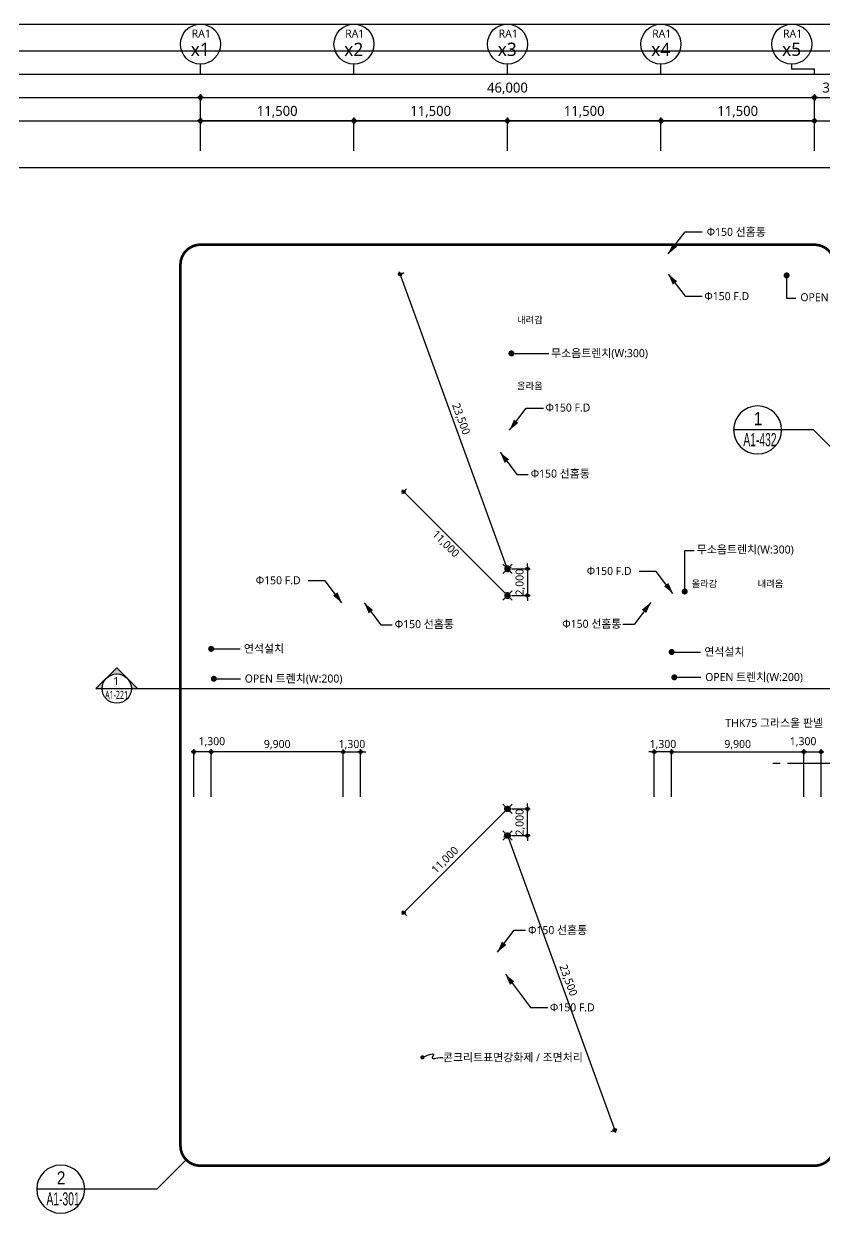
# Model space of a CAD drawing. Header units: millimetres. Extents: x 45782458 to 46215946, y 191740 to 1509539.
# Drawn here: x 45835061 to 45895054, y 526966 to 617440 of the extents above; entities that cross this region are included whole.
import ezdxf
from ezdxf.enums import TextEntityAlignment as Align

# ---------------------------------------------------------------- set-up
doc = ezdxf.new("R2010")
doc.units = ezdxf.units.MM
doc.header["$LTSCALE"] = 1000
doc.header["$MEASUREMENT"] = 0
doc.header["$PDSIZE"] = -10
doc.linetypes.add('HID', pattern=[2.5, 1.5, -1])
doc.linetypes.add('SYM$0$DASHDOT', pattern=[1, 0.5, -0.25, 0, -0.25])
doc.layers.get('0').update_dxf_attribs({"linetype": 'CONTINUOUS'})
doc.layers.get('Defpoints').update_dxf_attribs({"color": 171, "linetype": 'CONTINUOUS'})
for name, color, linetype in [('DIM', 7, 'CONTINUOUS'), ('LED', 7, 'CONTINUOUS'), ('NDIM', 7, 'CONTINUOUS'), ('SYM', 7, 'CONTINUOUS'), ('SYM(AXIS)', 7, 'CONTINUOUS'), ('SYM(STAIR)', 251, 'CONTINUOUS'), ('TEXT(AXIS)', 2, 'CONTINUOUS'), ('TEXT(MIN)', 7, 'CONTINUOUS'), ('TEXT(노트)', 7, 'CONTINUOUS'), ('구간정리', 6, 'CONTINUOUS'), ('구간정리-TEXT', 3, 'CONTINUOUS')]:
    doc.layers.add(name, color=color, linetype=linetype)
doc.styles.add('CGS', font='cgse', dxfattribs={"bigfont": 'cgs'})
doc.styles.add('SYM$0$ARIAL', font='arial.ttf')
doc.styles.add('SYM$0$돋움', font='', dxfattribs={"width": 0.9})
doc.styles.add('TE', font='malgun_0.ttf')
doc.styles.add('궁서체', font='')
doc.styles.add('나눔바른고딕', font='NanumBarunGothic.ttf')
doc.styles.get('SYM$0$돋움').set_extended_font_data('Dotum')
doc.styles.get('궁서체').set_extended_font_data('GungsuhChe')
doc.dimstyles.new('BA', dxfattribs={"dimscale": 500, "dimtxt": 3, "dimasz": 1, "dimexe": 1, "dimexo": 5, "dimgap": 0.9, "dimtad": 1, "dimdec": 0, "dimdsep": 46, "dimlunit": 6, "dimtxsty": 'TE', "dimblk": 'DDD', "dimcen": 2.5, "dimclrd": 256, "dimclre": 256, "dimclrt": 3, "dimazin": 2, "dimtfac": 1, "dimtdec": 0, "dimtix": 1, "dimtmove": 2, "dimatfit": 3, "dimldrblk": 'DDD', "dimfxl": 1, "dimtolj": 1, "dimtzin": 0, "dimarcsym": 2})
doc.dimstyles.new('CPDIM1', dxfattribs={"dimtxt": 3, "dimasz": 2.5, "dimexe": 1.25, "dimexo": 5, "dimgap": 1.5, "dimtad": 1, "dimdec": 0, "dimzin": 1, "dimdsep": 46, "dimlunit": 6, "dimtxsty": '궁서체', "dimblk1": 'Z_DOT', "dimblk2": 'Z_DOT', "dimsah": 1, "dimcen": 2.5, "dimadec": 0, "dimazin": 0, "dimtfac": 1, "dimtdec": 0, "dimtix": 1, "dimtmove": 2, "dimatfit": 3, "dimldrblk": 'Z_DOT', "dimfxl": 1, "dimtolj": 1, "dimtzin": 1, "dimarcsym": 0})

# ---------------------------------------------------------------- blocks, each defined once
blk = doc.blocks.new('DDD')
at = {"layer": 'DIM', "color": 0}
for p, q in [((-1, 0), (1, 0)), ((0, -1), (0, 1))]:
    blk.add_line(p, q, dxfattribs=at)
for radius in [0.6, 0.3]:
    blk.add_circle((0, 0), radius, dxfattribs=at)
blk = doc.blocks.new('*D247')
at = {"layer": 'Defpoints', "color": 0, "ltscale": 0.4, "transparency": 16777216}
for p in [(45882772, 610190), (45882772, 606690), (45894272, 606690)]:
    blk.add_point(p, dxfattribs=at)
at = {"layer": 'NDIM', "lineweight": -2, "ltscale": 0.4, "transparency": 16777216}
for p, q in [((45882772, 607940), (45882772, 610440)), ((45894022, 610190), (45883022, 610190)), ((45894272, 607940), (45894272, 610440))]:
    blk.add_line(p, q, dxfattribs=at)
at = {"layer": 'NDIM', "lineweight": -2, "ltscale": 0.4, "transparency": 16777216, "xscale": 250, "yscale": 250, "zscale": 250, "rotation": 180}
blk.add_blockref('DDD', (45882772, 610190), dxfattribs=at)
at = {"layer": 'NDIM', "lineweight": -2, "ltscale": 0.4, "transparency": 16777216, "xscale": 250, "yscale": 250, "zscale": 250}
blk.add_blockref('DDD', (45894272, 610190), dxfattribs=at)
at = {"layer": 'NDIM', "color": 3, "ltscale": 0.4, "transparency": 16777216, "insert": (45888522, 610868), "char_height": 750, "attachment_point": 5, "style": 'TE'}
blk.add_mtext('\\A1;11,500', dxfattribs=at)
blk = doc.blocks.new('*D248')
at = {"layer": 'Defpoints', "color": 0, "ltscale": 0.4, "transparency": 16777216}
for p in [(45871272, 610190), (45871272, 606690), (45882772, 606690)]:
    blk.add_point(p, dxfattribs=at)
at = {"layer": 'NDIM', "lineweight": -2, "ltscale": 0.4, "transparency": 16777216}
for p, q in [((45871272, 607940), (45871272, 610440)), ((45882522, 610190), (45871522, 610190)), ((45882772, 607940), (45882772, 610440))]:
    blk.add_line(p, q, dxfattribs=at)
at = {"layer": 'NDIM', "lineweight": -2, "ltscale": 0.4, "transparency": 16777216, "xscale": 250, "yscale": 250, "zscale": 250, "rotation": 180}
blk.add_blockref('DDD', (45871272, 610190), dxfattribs=at)
at = {"layer": 'NDIM', "lineweight": -2, "ltscale": 0.4, "transparency": 16777216, "xscale": 250, "yscale": 250, "zscale": 250}
blk.add_blockref('DDD', (45882772, 610190), dxfattribs=at)
at = {"layer": 'NDIM', "color": 3, "ltscale": 0.4, "transparency": 16777216, "insert": (45877022, 610868), "char_height": 750, "attachment_point": 5, "style": 'TE'}
blk.add_mtext('\\A1;11,500', dxfattribs=at)
blk = doc.blocks.new('*D249')
at = {"layer": 'Defpoints', "color": 0, "ltscale": 0.4, "transparency": 16777216}
for p in [(45859772, 610190), (45859772, 606690), (45871272, 606690)]:
    blk.add_point(p, dxfattribs=at)
at = {"layer": 'NDIM', "lineweight": -2, "ltscale": 0.4, "transparency": 16777216}
for p, q in [((45859772, 607940), (45859772, 610440)), ((45871022, 610190), (45860022, 610190)), ((45871272, 607940), (45871272, 610440))]:
    blk.add_line(p, q, dxfattribs=at)
at = {"layer": 'NDIM', "lineweight": -2, "ltscale": 0.4, "transparency": 16777216, "xscale": 250, "yscale": 250, "zscale": 250, "rotation": 180}
blk.add_blockref('DDD', (45859772, 610190), dxfattribs=at)
at = {"layer": 'NDIM', "lineweight": -2, "ltscale": 0.4, "transparency": 16777216, "xscale": 250, "yscale": 250, "zscale": 250}
blk.add_blockref('DDD', (45871272, 610190), dxfattribs=at)
at = {"layer": 'NDIM', "color": 3, "ltscale": 0.4, "transparency": 16777216, "insert": (45865522, 610868), "char_height": 750, "attachment_point": 5, "style": 'TE'}
blk.add_mtext('\\A1;11,500', dxfattribs=at)
blk = doc.blocks.new('*D250')
at = {"layer": 'Defpoints', "color": 0, "ltscale": 0.4, "transparency": 16777216}
for p in [(45848272, 610190), (45848272, 606690), (45859772, 606690)]:
    blk.add_point(p, dxfattribs=at)
at = {"layer": 'NDIM', "lineweight": -2, "ltscale": 0.4, "transparency": 16777216}
for p, q in [((45848272, 607940), (45848272, 610440)), ((45859522, 610190), (45848522, 610190)), ((45859772, 607940), (45859772, 610440))]:
    blk.add_line(p, q, dxfattribs=at)
at = {"layer": 'NDIM', "lineweight": -2, "ltscale": 0.4, "transparency": 16777216, "xscale": 250, "yscale": 250, "zscale": 250, "rotation": 180}
blk.add_blockref('DDD', (45848272, 610190), dxfattribs=at)
at = {"layer": 'NDIM', "lineweight": -2, "ltscale": 0.4, "transparency": 16777216, "xscale": 250, "yscale": 250, "zscale": 250}
blk.add_blockref('DDD', (45859772, 610190), dxfattribs=at)
at = {"layer": 'NDIM', "color": 3, "ltscale": 0.4, "transparency": 16777216, "insert": (45854022, 610868), "char_height": 750, "attachment_point": 5, "style": 'TE'}
blk.add_mtext('\\A1;11,500', dxfattribs=at)
blk = doc.blocks.new('*D251')
at = {"layer": 'Defpoints', "color": 0, "ltscale": 0.4, "transparency": 16777216}
for p in [(45894272, 611940), (45848272, 606690), (45894272, 606690)]:
    blk.add_point(p, dxfattribs=at)
at = {"layer": 'NDIM', "lineweight": -2, "ltscale": 0.4, "transparency": 16777216}
for p, q in [((45848272, 607940), (45848272, 612190)), ((45848522, 611940), (45894022, 611940)), ((45894272, 607940), (45894272, 612190))]:
    blk.add_line(p, q, dxfattribs=at)
at = {"layer": 'NDIM', "lineweight": -2, "ltscale": 0.4, "transparency": 16777216, "xscale": 250, "yscale": 250, "zscale": 250, "rotation": 180}
blk.add_blockref('DDD', (45848272, 611940), dxfattribs=at)
at = {"layer": 'NDIM', "lineweight": -2, "ltscale": 0.4, "transparency": 16777216, "xscale": 250, "yscale": 250, "zscale": 250}
blk.add_blockref('DDD', (45894272, 611940), dxfattribs=at)
at = {"layer": 'NDIM', "color": 3, "ltscale": 0.4, "transparency": 16777216, "insert": (45871272, 612616), "char_height": 750, "attachment_point": 5, "style": 'TE'}
blk.add_mtext('\\A1;46,000', dxfattribs=at)
blk = doc.blocks.new('*D252')
at = {"layer": 'Defpoints', "color": 0, "ltscale": 0.4, "transparency": 16777216}
for p in [(45897972, 611940), (45894272, 606690), (45897972, 606690)]:
    blk.add_point(p, dxfattribs=at)
at = {"layer": 'NDIM', "lineweight": -2, "ltscale": 0.4, "transparency": 16777216}
for p, q in [((45894272, 607940), (45894272, 612190)), ((45894522, 611940), (45897722, 611940)), ((45897972, 607940), (45897972, 612190))]:
    blk.add_line(p, q, dxfattribs=at)
at = {"layer": 'NDIM', "lineweight": -2, "ltscale": 0.4, "transparency": 16777216, "xscale": 250, "yscale": 250, "zscale": 250, "rotation": 180}
blk.add_blockref('DDD', (45894272, 611940), dxfattribs=at)
at = {"layer": 'NDIM', "lineweight": -2, "ltscale": 0.4, "transparency": 16777216, "xscale": 250, "yscale": 250, "zscale": 250}
blk.add_blockref('DDD', (45897972, 611940), dxfattribs=at)
at = {"layer": 'NDIM', "color": 3, "ltscale": 0.4, "transparency": 16777216, "insert": (45896122, 612616), "char_height": 750, "attachment_point": 5, "style": 'TE'}
blk.add_mtext('\\A1;3,700', dxfattribs=at)
blk = doc.blocks.new('A$C2F20087E')
at = {"layer": 'SYM(AXIS)'}
blk.add_line((600, 0), (600, 300), dxfattribs=at)
blk.add_circle((600, 900), 600, dxfattribs=at)
blk = doc.blocks.new('Z_DOT')
at = {"layer": 'DIM', "color": 0}
for p, q in [((-1, 0), (1, 0)), ((0, -1), (0, 1))]:
    blk.add_line(p, q, dxfattribs=at)
for radius in [0.5, 0.25]:
    blk.add_circle((0, 0), radius, dxfattribs=at)
blk = doc.blocks.new('A$C3FE61B3A')
at = {"layer": 'SYM(STAIR)', "color": 2, "linetype": 'HID'}
for points in [[(0, 707), (707, 0)], [(0, 0), (707, 707)]]:
    blk.add_lwpolyline(points, dxfattribs=at)
blk.add_circle((354, 354), 200, dxfattribs=at)
blk = doc.blocks.new('*D1135')
at = {"layer": 'Defpoints', "color": 0, "ltscale": 0.4, "transparency": 16777216}
for p in [(45871272, 558601), (45863494, 550823), (45863494, 550823)]:
    blk.add_point(p, dxfattribs=at)
at = {"layer": 'NDIM', "lineweight": -2, "ltscale": 0.4, "transparency": 16777216}
for p, q in [((45871131, 558460), (45863636, 550965)), ((45871484, 558389), (45871414, 558460)), ((45863706, 550611), (45863636, 550682))]:
    blk.add_line(p, q, dxfattribs=at)
at = {"layer": 'NDIM', "lineweight": -2, "ltscale": 0.4, "transparency": 16777216, "xscale": 200, "yscale": 200, "zscale": 200}
for p, rotation in [((45871272, 558601), 44.99998819458615), ((45863494, 550823), 224.9999881945861)]:
    blk.add_blockref('DDD', p, dxfattribs=dict(at, rotation=rotation))
at = {"layer": 'NDIM', "color": 3, "ltscale": 0.4, "transparency": 16777216, "insert": (45866622, 554749), "char_height": 600, "attachment_point": 5, "rotation": 44.99999, "style": 'TE'}
blk.add_mtext('\\A1;11,000', dxfattribs=at)
blk = doc.blocks.new('*D1136')
at = {"layer": 'Defpoints', "color": 0, "ltscale": 0.4, "transparency": 16777216}
for p in [(45871272, 558601), (45872772, 558601), (45871272, 556601)]:
    blk.add_point(p, dxfattribs=at)
at = {"layer": 'NDIM', "lineweight": -2, "ltscale": 0.4, "transparency": 16777216}
for p, q in [((45871572, 558601), (45872972, 558601)), ((45872772, 558801), (45872772, 559001)), ((45872772, 556601), (45872772, 558601)), ((45871572, 556601), (45872972, 556601)), ((45872772, 556401), (45872772, 556201))]:
    blk.add_line(p, q, dxfattribs=at)
at = {"layer": 'NDIM', "lineweight": -2, "ltscale": 0.4, "transparency": 16777216, "xscale": 200, "yscale": 200, "zscale": 200}
for p, rotation in [((45872772, 558601), 270), ((45872772, 556601), 90)]:
    blk.add_blockref('DDD', p, dxfattribs=dict(at, rotation=rotation))
at = {"layer": 'NDIM', "color": 3, "ltscale": 0.4, "transparency": 16777216, "insert": (45872232, 557601), "char_height": 600, "attachment_point": 5, "rotation": 90, "style": 'TE'}
blk.add_mtext('\\A1;2,000', dxfattribs=at)
blk = doc.blocks.new('*D1137')
at = {"layer": 'Defpoints', "color": 0, "ltscale": 0.4, "transparency": 16777216}
for p in [(45871272, 556601), (45879310, 534519), (45879310, 534519)]:
    blk.add_point(p, dxfattribs=at)
at = {"layer": 'NDIM', "lineweight": -2, "ltscale": 0.4, "transparency": 16777216}
for p, q in [((45870990, 556499), (45871084, 556533)), ((45871341, 556413), (45879241, 534706)), ((45879028, 534416), (45879122, 534450))]:
    blk.add_line(p, q, dxfattribs=at)
at = {"layer": 'NDIM', "lineweight": -2, "ltscale": 0.4, "transparency": 16777216, "xscale": 200, "yscale": 200, "zscale": 200}
for p, rotation in [((45871272, 556601), 109.9999475570567), ((45879310, 534519), 289.9999475570568)]:
    blk.add_blockref('DDD', p, dxfattribs=dict(at, rotation=rotation))
at = {"layer": 'NDIM', "color": 3, "ltscale": 0.4, "transparency": 16777216, "insert": (45875799, 545745), "char_height": 600, "attachment_point": 5, "rotation": 289.99995, "style": 'TE'}
blk.add_mtext('\\A1;23,500', dxfattribs=at)
blk = doc.blocks.new('*D1138')
at = {"layer": 'Defpoints', "color": 0, "ltscale": 0.4, "transparency": 16777216}
for p in [(45863494, 582380), (45863494, 582380), (45871272, 574601)]:
    blk.add_point(p, dxfattribs=at)
at = {"layer": 'NDIM', "lineweight": -2, "ltscale": 0.4, "transparency": 16777216}
for p, q in [((45863706, 582592), (45863636, 582521)), ((45871131, 574743), (45863636, 582238)), ((45871484, 574813), (45871414, 574743))]:
    blk.add_line(p, q, dxfattribs=at)
at = {"layer": 'NDIM', "lineweight": -2, "ltscale": 0.4, "transparency": 16777216, "xscale": 200, "yscale": 200, "zscale": 200}
for p, rotation in [((45863494, 582380), 135.0000118054139), ((45871272, 574601), 315.0000118054139)]:
    blk.add_blockref('DDD', p, dxfattribs=dict(at, rotation=rotation))
at = {"layer": 'NDIM', "color": 3, "ltscale": 0.4, "transparency": 16777216, "insert": (45866622, 578453), "char_height": 600, "attachment_point": 5, "rotation": 315.00001, "style": 'TE'}
blk.add_mtext('\\A1;11,000', dxfattribs=at)
blk = doc.blocks.new('*D1139')
at = {"layer": 'Defpoints', "color": 0, "ltscale": 0.4, "transparency": 16777216}
for p in [(45871272, 576601), (45871272, 574601), (45872772, 574601)]:
    blk.add_point(p, dxfattribs=at)
at = {"layer": 'NDIM', "lineweight": -2, "ltscale": 0.4, "transparency": 16777216}
for p, q in [((45871572, 576601), (45872972, 576601)), ((45872772, 576801), (45872772, 577001)), ((45872772, 576601), (45872772, 574601)), ((45871572, 574601), (45872972, 574601)), ((45872772, 574401), (45872772, 574201))]:
    blk.add_line(p, q, dxfattribs=at)
at = {"layer": 'NDIM', "lineweight": -2, "ltscale": 0.4, "transparency": 16777216, "xscale": 200, "yscale": 200, "zscale": 200}
for p, rotation in [((45872772, 576601), 270), ((45872772, 574601), 90)]:
    blk.add_blockref('DDD', p, dxfattribs=dict(at, rotation=rotation))
at = {"layer": 'NDIM', "color": 3, "ltscale": 0.4, "transparency": 16777216, "insert": (45872232, 575601), "char_height": 600, "attachment_point": 5, "rotation": 90, "style": 'TE'}
blk.add_mtext('\\A1;2,000', dxfattribs=at)
blk = doc.blocks.new('*D1140')
at = {"layer": 'Defpoints', "color": 0, "ltscale": 0.4, "transparency": 16777216}
for p in [(45863235, 598684), (45863235, 598684), (45871272, 576601)]:
    blk.add_point(p, dxfattribs=at)
at = {"layer": 'NDIM', "lineweight": -2, "ltscale": 0.4, "transparency": 16777216}
for p, q in [((45871204, 576789), (45863303, 598496)), ((45863517, 598787), (45863423, 598753)), ((45871554, 576704), (45871460, 576670))]:
    blk.add_line(p, q, dxfattribs=at)
at = {"layer": 'NDIM', "lineweight": -2, "ltscale": 0.4, "transparency": 16777216, "xscale": 200, "yscale": 200, "zscale": 200}
for p, rotation in [((45863235, 598684), 109.9999475570567), ((45871272, 576601), 289.9999475570568)]:
    blk.add_blockref('DDD', p, dxfattribs=dict(at, rotation=rotation))
at = {"layer": 'NDIM', "color": 3, "ltscale": 0.4, "transparency": 16777216, "insert": (45867761, 587827), "char_height": 600, "attachment_point": 5, "rotation": 289.99995, "style": 'TE'}
blk.add_mtext('\\A1;23,500', dxfattribs=at)
blk = doc.blocks.new('*D1141')
at = {"layer": 'Defpoints', "color": 0, "ltscale": 0.4, "transparency": 16777216}
for p in [(45893472, 562875), (45883572, 559209), (45893472, 559209)]:
    blk.add_point(p, dxfattribs=at)
at = {"layer": 'NDIM', "lineweight": -2, "ltscale": 0.4, "transparency": 16777216}
for p, q in [((45883572, 559509), (45883572, 563075)), ((45883772, 562875), (45893272, 562875)), ((45893472, 559509), (45893472, 563075))]:
    blk.add_line(p, q, dxfattribs=at)
at = {"layer": 'NDIM', "lineweight": -2, "ltscale": 0.4, "transparency": 16777216, "xscale": 200, "yscale": 200, "zscale": 200, "rotation": 180}
blk.add_blockref('DDD', (45883572, 562875), dxfattribs=at)
at = {"layer": 'NDIM', "lineweight": -2, "ltscale": 0.4, "transparency": 16777216, "xscale": 200, "yscale": 200, "zscale": 200}
blk.add_blockref('DDD', (45893472, 562875), dxfattribs=at)
at = {"layer": 'NDIM', "color": 3, "ltscale": 0.4, "transparency": 16777216, "insert": (45888522, 563416), "char_height": 600, "attachment_point": 5, "style": 'TE'}
blk.add_mtext('\\A1;9,900', dxfattribs=at)
blk = doc.blocks.new('*D1142')
at = {"layer": 'Defpoints', "color": 0, "ltscale": 0.4, "transparency": 16777216}
for p in [(45882272, 562875), (45882272, 559209), (45883572, 559209)]:
    blk.add_point(p, dxfattribs=at)
at = {"layer": 'NDIM', "lineweight": -2, "ltscale": 0.4, "transparency": 16777216}
for p, q in [((45882072, 562875), (45881872, 562875)), ((45882272, 559509), (45882272, 563075)), ((45883572, 562875), (45882272, 562875)), ((45883572, 559509), (45883572, 563075)), ((45883772, 562875), (45883972, 562875))]:
    blk.add_line(p, q, dxfattribs=at)
at = {"layer": 'NDIM', "lineweight": -2, "ltscale": 0.4, "transparency": 16777216, "xscale": 200, "yscale": 200, "zscale": 200}
blk.add_blockref('DDD', (45882272, 562875), dxfattribs=at)
at = {"layer": 'NDIM', "lineweight": -2, "ltscale": 0.4, "transparency": 16777216, "xscale": 200, "yscale": 200, "zscale": 200, "rotation": 180}
blk.add_blockref('DDD', (45883572, 562875), dxfattribs=at)
at = {"layer": 'NDIM', "color": 3, "ltscale": 0.4, "transparency": 16777216, "insert": (45882922, 563417), "char_height": 600, "attachment_point": 5, "style": 'TE'}
blk.add_mtext('\\A1;1,300', dxfattribs=at)
blk = doc.blocks.new('*D1143')
at = {"layer": 'Defpoints', "color": 0, "ltscale": 0.4, "transparency": 16777216}
for p in [(45894772, 562875), (45893472, 559209), (45894772, 559209)]:
    blk.add_point(p, dxfattribs=at)
at = {"layer": 'NDIM', "lineweight": -2, "ltscale": 0.4, "transparency": 16777216}
for p, q in [((45893472, 559509), (45893472, 563075)), ((45893672, 562875), (45894572, 562875)), ((45894772, 559509), (45894772, 563075))]:
    blk.add_line(p, q, dxfattribs=at)
at = {"layer": 'NDIM', "lineweight": -2, "ltscale": 0.4, "transparency": 16777216, "xscale": 200, "yscale": 200, "zscale": 200, "rotation": 180}
blk.add_blockref('DDD', (45893472, 562875), dxfattribs=at)
at = {"layer": 'NDIM', "lineweight": -2, "ltscale": 0.4, "transparency": 16777216, "xscale": 200, "yscale": 200, "zscale": 200}
blk.add_blockref('DDD', (45894772, 562875), dxfattribs=at)
at = {"layer": 'NDIM', "color": 3, "ltscale": 0.4, "transparency": 16777216, "insert": (45893422, 563625), "char_height": 600, "attachment_point": 5, "style": 'TE'}
blk.add_mtext('\\A1;1,300', dxfattribs=at)
blk = doc.blocks.new('*D1132')
at = {"layer": 'Defpoints', "color": 0, "ltscale": 0.4, "transparency": 16777216}
for p in [(45849072, 562875), (45849072, 559209), (45858972, 559209)]:
    blk.add_point(p, dxfattribs=at)
at = {"layer": 'NDIM', "lineweight": -2, "ltscale": 0.4, "transparency": 16777216}
for p, q in [((45849072, 559509), (45849072, 563075)), ((45858772, 562875), (45849272, 562875)), ((45858972, 559509), (45858972, 563075))]:
    blk.add_line(p, q, dxfattribs=at)
at = {"layer": 'NDIM', "lineweight": -2, "ltscale": 0.4, "transparency": 16777216, "xscale": 200, "yscale": 200, "zscale": 200, "rotation": 180}
blk.add_blockref('DDD', (45849072, 562875), dxfattribs=at)
at = {"layer": 'NDIM', "lineweight": -2, "ltscale": 0.4, "transparency": 16777216, "xscale": 200, "yscale": 200, "zscale": 200}
blk.add_blockref('DDD', (45858972, 562875), dxfattribs=at)
at = {"layer": 'NDIM', "color": 3, "ltscale": 0.4, "transparency": 16777216, "insert": (45854022, 563416), "char_height": 600, "attachment_point": 5, "style": 'TE'}
blk.add_mtext('\\A1;9,900', dxfattribs=at)
blk = doc.blocks.new('*D1133')
at = {"layer": 'Defpoints', "color": 0, "ltscale": 0.4, "transparency": 16777216}
for p in [(45860272, 562875), (45858972, 559209), (45860272, 559209)]:
    blk.add_point(p, dxfattribs=at)
at = {"layer": 'NDIM', "lineweight": -2, "ltscale": 0.4, "transparency": 16777216}
for p, q in [((45858772, 562875), (45858572, 562875)), ((45858972, 559509), (45858972, 563075)), ((45858972, 562875), (45860272, 562875)), ((45860272, 559509), (45860272, 563075)), ((45860472, 562875), (45860672, 562875))]:
    blk.add_line(p, q, dxfattribs=at)
at = {"layer": 'NDIM', "lineweight": -2, "ltscale": 0.4, "transparency": 16777216, "xscale": 200, "yscale": 200, "zscale": 200}
blk.add_blockref('DDD', (45858972, 562875), dxfattribs=at)
at = {"layer": 'NDIM', "lineweight": -2, "ltscale": 0.4, "transparency": 16777216, "xscale": 200, "yscale": 200, "zscale": 200, "rotation": 180}
blk.add_blockref('DDD', (45860272, 562875), dxfattribs=at)
at = {"layer": 'NDIM', "color": 3, "ltscale": 0.4, "transparency": 16777216, "insert": (45859622, 563417), "char_height": 600, "attachment_point": 5, "style": 'TE'}
blk.add_mtext('\\A1;1,300', dxfattribs=at)
blk = doc.blocks.new('*D1134')
at = {"layer": 'Defpoints', "color": 0, "ltscale": 0.4, "transparency": 16777216}
for p in [(45847772, 562875), (45847772, 559209), (45849072, 559209)]:
    blk.add_point(p, dxfattribs=at)
at = {"layer": 'NDIM', "lineweight": -2, "ltscale": 0.4, "transparency": 16777216}
for p, q in [((45847772, 559509), (45847772, 563075)), ((45848872, 562875), (45847972, 562875)), ((45849072, 559509), (45849072, 563075))]:
    blk.add_line(p, q, dxfattribs=at)
at = {"layer": 'NDIM', "lineweight": -2, "ltscale": 0.4, "transparency": 16777216, "xscale": 200, "yscale": 200, "zscale": 200, "rotation": 180}
blk.add_blockref('DDD', (45847772, 562875), dxfattribs=at)
at = {"layer": 'NDIM', "lineweight": -2, "ltscale": 0.4, "transparency": 16777216, "xscale": 200, "yscale": 200, "zscale": 200}
blk.add_blockref('DDD', (45849072, 562875), dxfattribs=at)
at = {"layer": 'NDIM', "color": 3, "ltscale": 0.4, "transparency": 16777216, "insert": (45849122, 563625), "char_height": 600, "attachment_point": 5, "style": 'TE'}
blk.add_mtext('\\A1;1,300', dxfattribs=at)
blk = doc.blocks.new('SYM$0$det-tar-wi')
at = {"layer": '구간정리', "ltscale": 0.2}
blk.add_line((0, 0), (11, 0), dxfattribs=at)
blk.add_circle((5.5, 0), 5.5, dxfattribs=at)
at = {"layer": '구간정리-TEXT', "color": 3, "style": 'SYM$0$ARIAL'}
blk.add_attdef('2', text='', height=3, dxfattribs=at).set_placement((5.5, 2.58), align=Align.MIDDLE_CENTER)
at = {"layer": '구간정리-TEXT', "color": 3, "style": 'SYM$0$ARIAL', "width": 0.6}
blk.add_attdef('A1.00', text='', height=3, dxfattribs=at).set_placement((5.57, -2.22), align=Align.MIDDLE_CENTER)

msp = doc.modelspace()

# ---------------------------------------------------------------- hatches: boundary and pattern name
at = {"layer": 'SYM'}
h = msp.add_hatch(color=256, dxfattribs=at)
h.paths.add_polyline_path([(45841998.8, 569182), (45841221, 568404.2, -0.4142136), (45842776.6, 568404.2)])
h.paths.add_polyline_path([(45841221, 568404.2), (45840443.1, 567626.3), (45840898.8, 567626.3, -0.1989124)])
h.paths.add_polyline_path([(45842776.6, 568404.2, -0.1989124), (45843098.8, 567626.3), (45843554.4, 567626.3)])

# ---------------------------------------------------------------- linework, layer by layer
msp.add_line((45840898.8, 567626.3), (45843098.8, 567626.3))
at = {"layer": 'Defpoints'}
msp.add_line((45853593.1, 567626.3), (45966972.3, 567626.3), dxfattribs=at)
for points in [[(45977722.3, 479740.2), (45801022.3, 479740.2), (45801022.3, 617440.2), (45977722.3, 617440.2)], [(45975722.3, 481740.2), (45803022.3, 481740.2), (45803022.3, 615440.2), (45975722.3, 615440.2)], [(45973972.3, 483490.2), (45804772.3, 483490.2), (45804772.3, 613690.2), (45973972.3, 613690.2)], [(45972222.3, 485240.2), (45806522.3, 485240.2), (45806522.3, 611940.2), (45972222.3, 611940.2)], [(45970472.3, 486990.2), (45808272.3, 486990.2), (45808272.3, 610190.2), (45970472.3, 610190.2)], [(45966972.3, 490490.2), (45811772.3, 490490.2), (45811772.3, 606690.2), (45966972.3, 606690.2)], [(45966972.3, 490490.2), (45824022.3, 490490.2), (45824022.3, 606690.2), (45966972.3, 606690.2)]]:
    msp.add_lwpolyline(points, close=True, dxfattribs=at)
at = {"layer": 'LED'}
for points in [[(45883322.3, 600213.8), (45884577, 601866.5), (45885864.9, 601866.5)], [(45883322.3, 598701.3), (45884577, 597048.6), (45885864.9, 597048.6)], [(45871422.3, 587000.4), (45872677, 588653.1), (45873964.9, 588653.1)], [(45870722.3, 585337.9), (45871977, 583685.2), (45872825.1, 583685.2)], [(45883672.3, 574751.3), (45882417.6, 576404), (45881129.7, 576404)], [(45858872.3, 574051.4), (45857617.6, 575704.1), (45856329.7, 575704.1)], [(45860534.8, 574051.4), (45861789.5, 572398.7), (45862637.6, 572398.7)], [(45882009.8, 574076.3), (45880755.1, 572423.6), (45879907, 572423.6)], [(45870522.3, 547864.8), (45871777, 549517.5), (45872625.1, 549517.5)], [(45871122.3, 546202.3), (45873004.3, 543723.2), (45874292.3, 543723.2)], [(45864906.5, 539972.7), (45865278.4, 540127.8), (45865525, 540211.4), (45865668.6, 540237.1), (45865731.8, 540218.3), (45865737.2, 540168.5), (45865707.3, 540101.1), (45865664.6, 540029.7), (45865631.7, 539967.6), (45865627.1, 539925.5), (45865654.1, 539902.7), (45865711.9, 539895.7), (45865799.8, 539900.9), (45865917.1, 539914.7), (45866063, 539933.7), (45866236.7, 539954.2), (45866437.7, 539972.7)]]:
    msp.add_lwpolyline(points, dxfattribs=at)
at = {"layer": 'LED', "const_width": 156.2}
msp.add_lwpolyline([(45864906.5, 540050.8, -1), (45864906.5, 539894.6, -1)], format="xyb", close=True, dxfattribs=at)
at = {"layer": 'LED'}
for points in [[(45883322.3, 600213.8), (45883992.1, 600751.6), (45883660.3, 601003.5)], [(45883322.3, 598701.3), (45883992.1, 598163.6), (45883660.3, 597911.6)], [(45871422.3, 587000.4), (45872092.1, 587538.2), (45871760.3, 587790.1)], [(45870722.3, 585337.9), (45871392.1, 584800.2), (45871060.3, 584548.2)], [(45883672.3, 574751.3), (45883002.5, 575289.1), (45883334.4, 575541)], [(45858872.3, 574051.4), (45858202.5, 574589.1), (45858534.4, 574841.1)], [(45860534.8, 574051.4), (45861204.6, 573513.6), (45860872.8, 573261.6)], [(45882009.8, 574076.3), (45881340, 573538.6), (45881671.9, 573286.6)], [(45870522.3, 547864.8), (45871192.1, 548402.5), (45870860.3, 548654.5)], [(45871122.3, 546202.3), (45871792.1, 545664.5), (45871460.3, 545412.6)]]:
    msp.add_solid(points, dxfattribs=at)
at = {"layer": 'SYM'}
for p, q in [((45840443.1, 567626.3), (45841998.8, 569182)), ((45843554.4, 567626.3), (45841998.8, 569182)), ((45840443.1, 567626.3), (45840898.8, 567626.3)), ((45843098.8, 567626.3), (45853593.1, 567626.3)), ((45854143.1, 567626.3), (45854693.1, 567626.3)), ((45891708.5, 561995), (45891158.5, 561995)), ((45901446.9, 561995), (45892258.5, 561995))]:
    msp.add_line(p, q, dxfattribs=at)
msp.add_circle((45841998.8, 567626.3), 1100, dxfattribs=at)
at = {"layer": 'SYM(AXIS)'}
msp.add_lwpolyline([(45894272.3, 613690.2), (45894272.3, 614065.2), (45892579, 614065.2), (45892579, 614440.2)], dxfattribs=at)
msp.add_circle((45892579, 615940.2), 1500, dxfattribs=at)
at = {"layer": '구간정리', "linetype": 'SYM$0$DASHDOT', "ltscale": 2, "const_width": 200}
msp.add_lwpolyline([(45894272.3, 531851.3), (45848272.3, 531851.3, -0.4142136), (45846772.3, 533351.3), (45846772.3, 599401.3, -0.4142136), (45848272.3, 600901.3), (45894272.3, 600901.3, -0.4142136), (45895772.3, 599401.3), (45895772.3, 533351.3, -0.4142136)], format="xyb", close=True, dxfattribs=at)
at = {"layer": '구간정리', "ltscale": 0.2}
for points in [[(45896627.7, 584595.9), (45894209.8, 587013.8), (45891815.4, 587013.8)], [(45847211.7, 532290.7), (45845013.6, 530092.6), (45839601.5, 530092.6)]]:
    msp.add_lwpolyline(points, dxfattribs=at)

# ---------------------------------------------------------------- block references
at = {"xscale": 2.500000000000013, "yscale": 2.500000000000013, "zscale": 2.500000000000013}
for p in [(45846772.3, 613690.2), (45858272.3, 613690.2), (45869772.3, 613690.2), (45881272.3, 613690.2)]:
    msp.add_blockref('A$C2F20087E', p, dxfattribs=at)
at = {"xscale": -1, "rotation": 180}
for p in [(45870918.6, 576954.9), (45870918.7, 574954.9)]:
    msp.add_blockref('A$C3FE61B3A', p, dxfattribs=at)
for p in [(45870918.7, 558247.8), (45870918.6, 556247.8)]:
    msp.add_blockref('A$C3FE61B3A', p)
at = {"layer": '구간정리'}
ref = msp.add_blockref('SYM$0$det-tar-wi', (45891815.4, 587013.8), dxfattribs=dict(at, xscale=-327.2727272727273, yscale=327.2727272727273, zscale=327.2727272727273))
ref.add_attrib('A1.00', 'A1-432', dxfattribs={"layer": '구간정리-TEXT', "color": 3, "height": 981.82, "style": 'SYM$0$돋움', "width": 0.6}).set_placement((45890190, 586286.2), align=Align.MIDDLE_CENTER)
ref.add_attrib('2', '1', dxfattribs={"layer": '구간정리-TEXT', "color": 3, "height": 981.8, "style": 'SYM$0$돋움', "width": 0.9}).set_placement((45890042.9, 587859.3), align=Align.MIDDLE_CENTER)
ref = msp.add_blockref('SYM$0$det-tar-wi', (45839601.5, 530092.6), dxfattribs=dict(at, xscale=-327.2727272727273, yscale=327.2727272727273, zscale=327.2727272727273))
ref.add_attrib('A1.00', 'A1-301', dxfattribs={"layer": '구간정리-TEXT', "color": 3, "height": 981.82, "style": 'SYM$0$돋움', "width": 0.6}).set_placement((45837976.2, 529365), align=Align.MIDDLE_CENTER)
ref.add_attrib('2', '2', dxfattribs={"layer": '구간정리-TEXT', "color": 3, "height": 981.8, "style": 'SYM$0$돋움', "width": 0.9}).set_placement((45837829.1, 530938), align=Align.MIDDLE_CENTER)

# ---------------------------------------------------------------- texts
at = {"layer": 'TEXT(AXIS)', "style": '나눔바른고딕'}
for p in [(45848331.7, 616734.7), (45859831.7, 616734.7), (45871331.7, 616734.7), (45882831.7, 616734.7), (45892638.4, 616734.7)]:
    msp.add_text('RA1', height=600, dxfattribs=at).set_placement(p, align=Align.MIDDLE_CENTER)
for s, p in [('x1', (45848255.6, 615552.7)), ('x2', (45859755.6, 615552.7)), ('x3', (45871255.6, 615552.7)), ('x4', (45882755.6, 615552.7)), ('x5', (45892562.3, 615552.7))]:
    msp.add_text(s, height=1000, dxfattribs=at).set_placement(p, align=Align.MIDDLE)
at = {"layer": 'TEXT(MIN)', "style": '나눔바른고딕'}
for s, p in [('Φ150 선홈통', (45890634.1, 601866.5)), ('Φ150 선홈통', (45877447.6, 583743.5)), ('Φ150 선홈통', (45867260.1, 572456.9)), ('Φ150 선홈통', (45879811.5, 572481.9)), ('THK75 그라스울 판넬', (45894912.3, 565048.8, 0.5)), ('Φ150 선홈통', (45877247.6, 549517.5))]:
    msp.add_text(s, height=600, dxfattribs=at).set_placement(p, align=Align.MIDDLE_RIGHT)
for s, height, p in [('Φ150 F.D', 600, (45886026.3, 597048.6)), ('OPEN 트렌치(W:200)', 600, (45893221.8, 596964.1)), ('내려감', 500, (45871989.6, 595265)), ('무소음트렌치(W:300)', 600, (45874538.3, 592771.6)), ('올라옴', 500, (45871989.6, 590315)), ('Φ150 F.D', 600, (45874126.3, 588693.1)), ('무소음트렌치(W:300)', 600, (45885458.7, 578051.2)), ('Φ150 F.D', 600, (45877215.2, 576444)), ('Φ150 F.D', 600, (45852415.2, 575744)), ('올라감', 500, (45885061.1, 575483.5)), ('내려옴', 500, (45890011.1, 575483.5)), ('연석설치', 600, (45851522.7, 570620.2)), ('연석설치', 600, (45886022.7, 570385.8)), ('OPEN 트렌치(W:200)', 600, (45851591, 568376.8)), ('OPEN 트렌치(W:200)', 600, (45886091, 568487.8)), ('Φ150 F.D', 600, (45874453.7, 543723.2)), ('콘크리트표면강화제 / 조면처리', 600, (45866437.7, 539972.7))]:
    msp.add_text(s, height=height, dxfattribs=at).set_placement(p, align=Align.MIDDLE_LEFT)
at = {"layer": 'TEXT(노트)', "style": '나눔바른고딕'}
msp.add_text('1', height=600, dxfattribs=at).set_placement((45841733.5, 567883.5))
at = {"layer": 'TEXT(노트)', "style": '나눔바른고딕', "width": 0.6}
msp.add_text('A1-221', height=600, dxfattribs=at).set_placement((45841125.8, 566853.1))

# ---------------------------------------------------------------- dimensions: what is measured, and where the dimension line sits
at = {"layer": 'NDIM', "ltscale": 0.4}
for base, p1, p2, override, picture, middle in [((45894272.3, 611940.2), (45848272.3, 606690.2), (45894272.3, 606690.2), {"dimscale": 250}, '*D251', (45871272.3, 612615.6)), ((45897972.3, 611940.2), (45894272.3, 606690.2), (45897972.3, 606690.2), {"dimscale": 250}, '*D252', (45896122.3, 612615.6)), ((45848272.3, 610190.2), (45859772.3, 606690.2), (45848272.3, 606690.2), {"dimscale": 250}, '*D250', (45854022.3, 610867.6)), ((45859772.3, 610190.2), (45871272.3, 606690.2), (45859772.3, 606690.2), {"dimscale": 250}, '*D249', (45865522.3, 610867.6)), ((45871272.3, 610190.2), (45882772.3, 606690.2), (45871272.3, 606690.2), {"dimscale": 250}, '*D248', (45877022.3, 610867.6)), ((45882772.3, 610190.2), (45894272.3, 606690.2), (45882772.3, 606690.2), {"dimscale": 250}, '*D247', (45888522.3, 610867.6)), ((45882272.3, 562875.4), (45883572.3, 559209.2), (45882272.3, 559209.2), {"dimscale": 200, "dimexo": 1.5}, '*D1142', (45882922.3, 563417.4)), ((45893472.3, 562875.4), (45883572.3, 559209.2), (45893472.3, 559209.2), {"dimscale": 200, "dimexo": 1.5}, '*D1141', (45888522.3, 563415.7))]:
    dim = msp.add_linear_dim(base=base, p1=p1, p2=p2, dimstyle='BA', override=override, dxfattribs=at)
    dim.commit()
    dim.dimension.update_dxf_attribs({"geometry": picture, "text_midpoint": middle})
for p1, p2, picture, middle in [((45871272.5, 576601.2), (45863235, 598684.1), '*D1140', (45867761.5, 587827.5)), ((45871272.1, 556601.4), (45879309.6, 534518.5), '*D1137', (45875798.6, 545744.8))]:
    dim = msp.add_aligned_dim(p1=p1, p2=p2, distance=0, dimstyle='BA', override={"dimscale": 200, "dimexo": 1.5}, dxfattribs=at)
    dim.commit()
    dim.dimension.update_dxf_attribs({"geometry": picture, "text_midpoint": middle})
for base, p1, p2, angle, picture, middle, dimtype in [((45863494.1, 582379.5), (45871272.3, 574601.3), (45863494.1, 582379.5), 135.000012, '*D1138', (45866621.5, 578453.3), 161), ((45847772.3, 562875.4), (45849072.3, 559209.2), (45847772.3, 559209.2), 180, '*D1134', (45849122.3, 563625.4), 160), ((45863494.1, 550823.2), (45871272.3, 558601.3), (45863494.1, 550823.2), 224.999988, '*D1135', (45866621.5, 554749.4), 161)]:
    dim = msp.add_linear_dim(base=base, p1=p1, p2=p2, angle=angle, dimstyle='BA', override={"dimscale": 200, "dimexo": 1.5}, dxfattribs=at)
    dim.commit()
    dim.dimension.update_dxf_attribs({"geometry": picture, "text_midpoint": middle, "dimtype": dimtype})
for base, p1, p2, angle, picture, middle in [((45872772.3, 574601.3), (45871272.2, 576601.3), (45871272.3, 574601.3), 270, '*D1139', (45872232, 575601.3)), ((45849072.3, 562875.4), (45858972.3, 559209.2), (45849072.3, 559209.2), 180, '*D1132', (45854022.3, 563415.7)), ((45860272.3, 562875.4), (45858972.3, 559209.2), (45860272.3, 559209.2), 180, '*D1133', (45859622.3, 563417.4)), ((45872772.3, 558601.3), (45871272.2, 556601.4), (45871272.3, 558601.3), 90, '*D1136', (45872232, 557601.4))]:
    dim = msp.add_linear_dim(base=base, p1=p1, p2=p2, angle=angle, dimstyle='BA', override={"dimscale": 200, "dimexo": 1.5}, dxfattribs=at)
    dim.commit()
    dim.dimension.update_dxf_attribs({"geometry": picture, "text_midpoint": middle})
dim = msp.add_linear_dim(base=(45894772.3, 562875.4), p1=(45893472.3, 559209.2), p2=(45894772.3, 559209.2), dimstyle='BA', override={"dimscale": 200, "dimexo": 1.5}, dxfattribs=at)
dim.commit()
dim.dimension.update_dxf_attribs({"geometry": '*D1143', "text_midpoint": (45893422.3, 563625.4), "dimtype": 160})

# ---------------------------------------------------------------- leaders
at = {"ltscale": 10000}
for points in [[(45892188.4, 598601.3), (45892188.4, 596893.4), (45892888.4, 596893.4)], [(45871572.3, 592751.3), (45874030.8, 592751.3), (45874379.8, 592751.3)], [(45884553.8, 574901.3), (45884553.8, 577980.4), (45885253.8, 577980.4)], [(45849072.3, 570599.9), (45850361.3, 570599.9), (45851240.4, 570599.9)], [(45883572.3, 570365.6), (45884861.3, 570365.6), (45885740.4, 570365.6)], [(45849272.3, 568356.5), (45850395.5, 568356.5), (45851264.2, 568356.5)], [(45883772.3, 568467.5), (45884895.5, 568467.5), (45885764.2, 568467.5)]]:
    msp.add_leader(points, dimstyle='CPDIM1', override={"dimtxt": 3000, "dimasz": 450, "dimgap": 1, "dimtad": 0, "dimzin": 0, "dimtxsty": 'CGS', "dimldrblk": 'Dot'}, dxfattribs=at)

doc.saveas('drawing.dxf')
